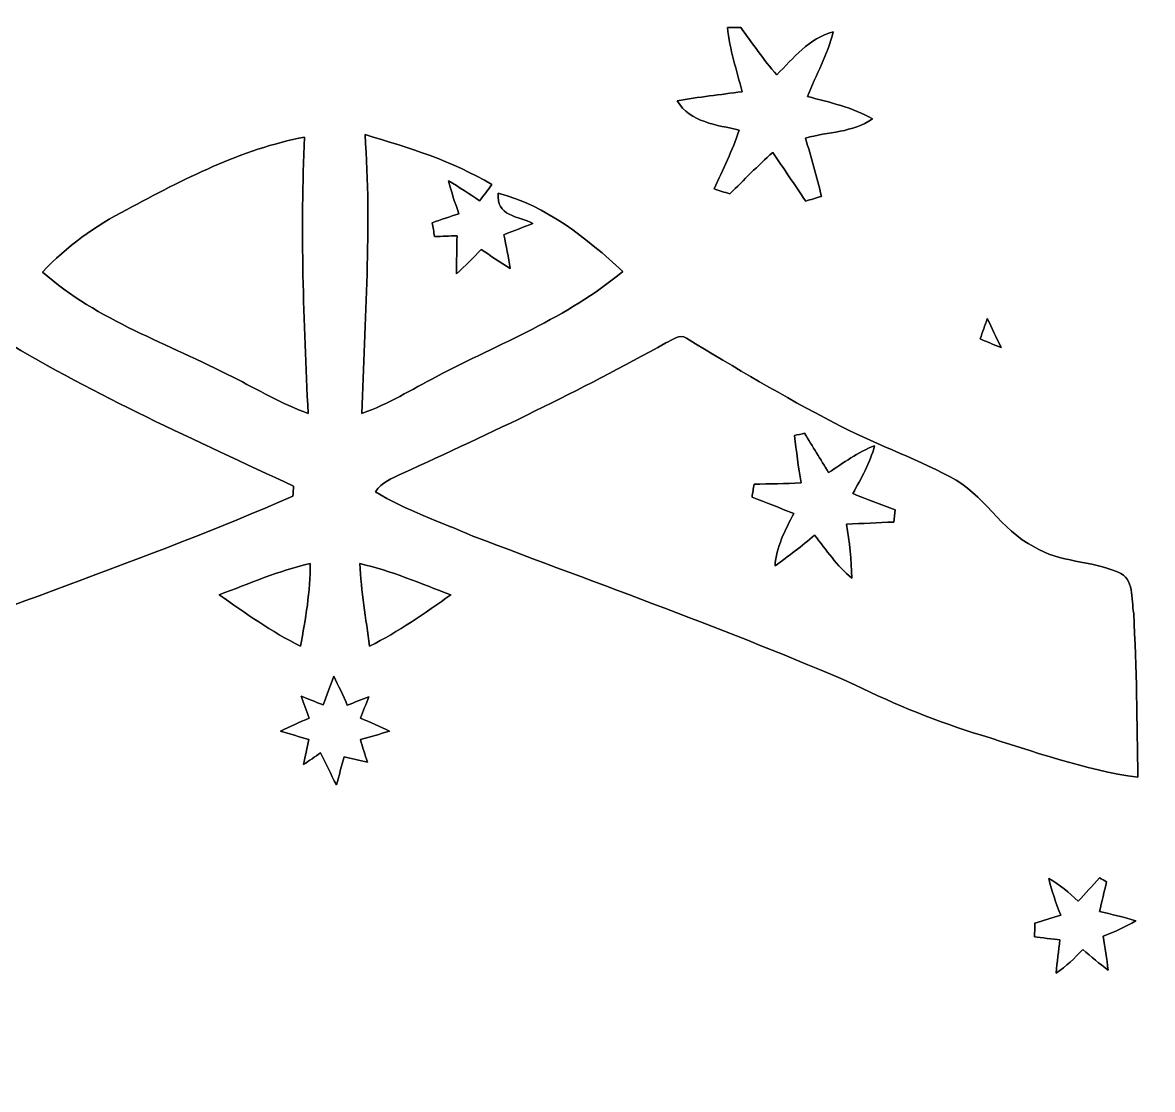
# Model space of a CAD drawing. Header units: centimetres. Extents: x -16.8 to 16.8, y -16.7 to 16.7.
# Drawn here: x -2.77 to 7.83, y -2.11 to 7.89 of the extents above; entities that cross this region are included whole.
import ezdxf

# ---------------------------------------------------------------- set-up
doc = ezdxf.new("R2010")
doc.units = ezdxf.units.CM
doc.header["$MEASUREMENT"] = 0
doc.layers.add('Layer 1', color=7, linetype='Continuous')

msp = doc.modelspace()

# ---------------------------------------------------------------- linework, layer by layer
at = {"layer": 'Layer 1', "color": 7}
for points, knots in [([(-16.77458, 16.66875), (-16.77458, 16.66875), (16.77458, 16.66875), (16.77458, 16.66875), (16.77458, 16.66875), (16.77458, 16.66875), (16.77458, -16.66875), (16.77458, -16.66875), (16.77458, -16.66875), (16.77458, -16.66875), (-16.77458, -16.66875), (-16.77458, -16.66875), (-16.77458, -16.66875), (-16.77458, -16.66875), (-16.77458, 16.66875), (-16.77458, 16.66875), (-16.77458, 16.66875), (-16.77458, 16.66875), (-16.77458, 16.66875), (-16.77458, 16.66875)], [0, 0, 0, 0, 0.16666667, 0.16666667, 0.16666667, 0.16666667, 0.33333333, 0.33333333, 0.33333333, 0.33333333, 0.5, 0.5, 0.5, 0.5, 0.66666667, 0.66666667, 0.66666667, 0.66666667, 1, 1, 1, 1]), ([(3.84104, 7.84613), (3.85868, 7.64011), (3.9303, 7.44432), (3.97686, 7.24394), (3.97686, 7.24394), (3.77366, 7.21607), (3.57011, 7.1942), (3.36797, 7.15927), (3.36797, 7.15927), (3.48932, 6.95396), (3.74227, 6.93349), (3.95111, 6.8834), (3.95111, 6.8834), (3.88796, 6.69325), (3.79659, 6.51475), (3.7144, 6.33271), (3.7144, 6.33271), (3.76343, 6.31684), (3.81212, 6.30096), (3.86186, 6.28544), (3.86186, 6.28544), (3.99486, 6.41632), (4.12574, 6.55002), (4.26508, 6.67456), (4.26508, 6.67456), (4.36845, 6.52286), (4.47146, 6.37081), (4.57412, 6.21841), (4.57412, 6.21841), (4.62386, 6.23217), (4.67325, 6.24699), (4.72299, 6.26251), (4.72299, 6.26251), (4.67748, 6.44596), (4.62633, 6.62764), (4.57235, 6.80861), (4.57235, 6.80861), (4.78226, 6.86894), (5.01721, 6.86012), (5.20206, 6.98853), (5.20206, 6.98853), (5.01403, 7.09824), (4.79848, 7.14234), (4.5914, 7.19949), (4.5914, 7.19949), (4.66937, 7.40234), (4.78367, 7.59178), (4.83129, 7.80521), (4.83129, 7.80521), (4.60763, 7.74559), (4.45911, 7.55897), (4.30354, 7.40234), (4.30354, 7.40234), (4.18006, 7.54133), (4.07494, 7.69549), (3.96522, 7.84472), (3.96522, 7.84472), (3.93418, 7.84507), (3.87209, 7.84578), (3.84104, 7.84613), (3.84104, 7.84613), (3.84104, 7.84613), (3.84104, 7.84613), (3.84104, 7.84613)], [0, 0, 0, 0, 0.05882353, 0.05882353, 0.05882353, 0.05882353, 0.11764706, 0.11764706, 0.11764706, 0.11764706, 0.17647059, 0.17647059, 0.17647059, 0.17647059, 0.23529412, 0.23529412, 0.23529412, 0.23529412, 0.29411765, 0.29411765, 0.29411765, 0.29411765, 0.35294118, 0.35294118, 0.35294118, 0.35294118, 0.41176471, 0.41176471, 0.41176471, 0.41176471, 0.47058824, 0.47058824, 0.47058824, 0.47058824, 0.52941176, 0.52941176, 0.52941176, 0.52941176, 0.58823529, 0.58823529, 0.58823529, 0.58823529, 0.64705882, 0.64705882, 0.64705882, 0.64705882, 0.70588235, 0.70588235, 0.70588235, 0.70588235, 0.76470588, 0.76470588, 0.76470588, 0.76470588, 0.82352941, 0.82352941, 0.82352941, 0.82352941, 0.88235294, 0.88235294, 0.88235294, 0.88235294, 1, 1, 1, 1]), ([(-1.79564, 6.13692), (-1.26541, 6.4202), (-0.72143, 6.70631), (-0.12559, 6.81778), (-0.12559, 6.81778), (-0.16792, 5.95383), (-0.13582, 5.09058), (-0.09278, 4.22734), (-0.09278, 4.22734), (-0.33937, 4.31447), (-0.56303, 4.45206), (-0.79728, 4.56565), (-0.79728, 4.56565), (-1.40018, 4.88139), (-2.06587, 5.09376), (-2.58374, 5.55308), (-2.58374, 5.55308), (-2.35797, 5.79261), (-2.08774, 5.98629), (-1.79564, 6.13692)], [0, 0, 0, 0, 0.16666667, 0.16666667, 0.16666667, 0.16666667, 0.33333333, 0.33333333, 0.33333333, 0.33333333, 0.5, 0.5, 0.5, 0.5, 0.66666667, 0.66666667, 0.66666667, 0.66666667, 1, 1, 1, 1]), ([(0.44132, 6.84107), (0.84914, 6.71936), (1.26365, 6.59483), (1.62983, 6.37222), (1.62983, 6.37222), (1.59173, 6.32178), (1.55399, 6.27133), (1.51483, 6.22194), (1.51483, 6.22194), (1.41852, 6.28544), (1.32397, 6.35), (1.22484, 6.40856), (1.22484, 6.40856), (1.24954, 6.30343), (1.28552, 6.20148), (1.32115, 6.09953), (1.32115, 6.09953), (1.23754, 6.07236), (1.15394, 6.04414), (1.07103, 6.01521), (1.07103, 6.01521), (1.07809, 5.97218), (1.08585, 5.92878), (1.09361, 5.88574), (1.09361, 5.88574), (1.16346, 5.88786), (1.23366, 5.89068), (1.30387, 5.89315), (1.30387, 5.89315), (1.30104, 5.77462), (1.29928, 5.65503), (1.29893, 5.53614), (1.29893, 5.53614), (1.38042, 5.60811), (1.45627, 5.68607), (1.5307, 5.76474), (1.5307, 5.76474), (1.61996, 5.70406), (1.70921, 5.64233), (1.80199, 5.58588), (1.80199, 5.58588), (1.78647, 5.69207), (1.76389, 5.7972), (1.74413, 5.90268), (1.74413, 5.90268), (1.83409, 5.93866), (1.92581, 5.97288), (2.01612, 6.00922), (2.01612, 6.00922), (1.88101, 6.07801), (1.66617, 6.07519), (1.69016, 6.2932), (1.69016, 6.2932), (2.14277, 6.17538), (2.51954, 5.86846), (2.85891, 5.55872), (2.85891, 5.55872), (2.34103, 5.12374), (1.70145, 4.8828), (1.10913, 4.57094), (1.10913, 4.57094), (0.87877, 4.45206), (0.65687, 4.31341), (0.41099, 4.22734), (0.41099, 4.22734), (0.43709, 5.09834), (0.50412, 5.97006), (0.44132, 6.84107)], [0, 0, 0, 0, 0.05555556, 0.05555556, 0.05555556, 0.05555556, 0.11111111, 0.11111111, 0.11111111, 0.11111111, 0.16666667, 0.16666667, 0.16666667, 0.16666667, 0.22222222, 0.22222222, 0.22222222, 0.22222222, 0.27777778, 0.27777778, 0.27777778, 0.27777778, 0.33333333, 0.33333333, 0.33333333, 0.33333333, 0.38888889, 0.38888889, 0.38888889, 0.38888889, 0.44444444, 0.44444444, 0.44444444, 0.44444444, 0.5, 0.5, 0.5, 0.5, 0.55555556, 0.55555556, 0.55555556, 0.55555556, 0.61111111, 0.61111111, 0.61111111, 0.61111111, 0.66666667, 0.66666667, 0.66666667, 0.66666667, 0.72222222, 0.72222222, 0.72222222, 0.72222222, 0.77777778, 0.77777778, 0.77777778, 0.77777778, 0.83333333, 0.83333333, 0.83333333, 0.83333333, 0.88888889, 0.88888889, 0.88888889, 0.88888889, 1, 1, 1, 1]), ([(6.21171, 4.92513), (6.23288, 4.98898), (6.25475, 5.05284), (6.27768, 5.11598), (6.27768, 5.11598), (6.32072, 5.02603), (6.36376, 4.93571), (6.40715, 4.84505), (6.40715, 4.84505), (6.34153, 4.87116), (6.27627, 4.89797), (6.21171, 4.92513)], [0, 0, 0, 0, 0.25, 0.25, 0.25, 0.25, 0.5, 0.5, 0.5, 0.5, 1, 1, 1, 1]), ([(-3.24309, 4.83517), (-3.15595, 4.87962), (-3.05364, 4.99357), (-2.95169, 4.91561), (-2.95169, 4.91561), (-2.08068, 4.38926), (-1.149, 3.9751), (-0.2286, 3.54401), (-0.2286, 3.54401), (-0.23036, 3.52108), (-0.23424, 3.47521), (-0.23601, 3.45193), (-0.23601, 3.45193), (-1.62348, 2.84021), (-3.07587, 2.39219), (-4.46652, 1.78717), (-4.46652, 1.78717), (-4.83905, 1.63195), (-5.19748, 1.44286), (-5.58094, 1.3141), (-5.58094, 1.3141), (-6.17079, 1.12536), (-6.75711, 0.91228), (-7.37129, 0.81492), (-7.37129, 0.81492), (-7.37411, 1.12395), (-7.35506, 1.43334), (-7.35154, 1.74202), (-7.35154, 1.74202), (-6.86506, 2.03659), (-6.3821, 2.40983), (-6.1655, 2.95487), (-6.1655, 2.95487), (-6.06672, 3.14254), (-6.0639, 3.41665), (-5.83741, 3.50696), (-5.83741, 3.50696), (-5.28214, 3.82693), (-4.66302, 4.02414), (-4.11762, 4.36386), (-4.11762, 4.36386), (-3.83681, 4.54131), (-3.52072, 4.65314), (-3.24309, 4.83517), (-3.24309, 4.83517), (-3.24309, 4.83517), (-3.24309, 4.83517), (-3.24309, 4.83517)], [0, 0, 0, 0, 0.07692308, 0.07692308, 0.07692308, 0.07692308, 0.15384615, 0.15384615, 0.15384615, 0.15384615, 0.23076923, 0.23076923, 0.23076923, 0.23076923, 0.30769231, 0.30769231, 0.30769231, 0.30769231, 0.38461538, 0.38461538, 0.38461538, 0.38461538, 0.46153846, 0.46153846, 0.46153846, 0.46153846, 0.53846154, 0.53846154, 0.53846154, 0.53846154, 0.61538462, 0.61538462, 0.61538462, 0.61538462, 0.69230769, 0.69230769, 0.69230769, 0.69230769, 0.76923077, 0.76923077, 0.76923077, 0.76923077, 0.84615385, 0.84615385, 0.84615385, 0.84615385, 1, 1, 1, 1]), ([(3.26178, 4.88844), (3.31999, 4.90996), (3.39055, 4.98122), (3.45546, 4.93289), (3.45546, 4.93289), (3.90984, 4.65561), (4.36951, 4.38503), (4.84117, 4.13808), (4.84117, 4.13808), (5.19465, 3.95005), (5.57601, 3.82129), (5.92808, 3.63114), (5.92808, 3.63114), (6.24311, 3.47733), (6.40292, 3.13161), (6.71689, 2.97639), (6.71689, 2.97639), (6.95396, 2.82716), (7.25099, 2.84692), (7.50464, 2.73932), (7.50464, 2.73932), (7.65881, 2.67935), (7.6267, 2.48779), (7.65069, 2.35197), (7.65069, 2.35197), (7.67821, 1.84009), (7.68315, 1.3268), (7.68985, 0.81456), (7.68985, 0.81456), (7.18644, 0.88441), (6.7056, 1.05798), (6.223, 1.20932), (6.223, 1.20932), (5.81484, 1.33491), (5.41761, 1.4919), (5.0359, 1.6831), (5.0359, 1.6831), (3.85974, 2.19287), (2.65042, 2.62043), (1.45309, 3.07728), (1.45309, 3.07728), (1.14618, 3.21098), (0.82409, 3.31646), (0.53799, 3.4925), (0.53799, 3.4925), (0.59655, 3.57893), (0.69709, 3.62021), (0.78775, 3.66289), (0.78775, 3.66289), (1.62525, 4.0446), (2.45851, 4.4383), (3.26178, 4.88844), (3.26178, 4.88844), (3.26178, 4.88844), (3.26178, 4.88844), (3.26178, 4.88844)], [0, 0, 0, 0, 0.06666667, 0.06666667, 0.06666667, 0.06666667, 0.13333333, 0.13333333, 0.13333333, 0.13333333, 0.2, 0.2, 0.2, 0.2, 0.26666667, 0.26666667, 0.26666667, 0.26666667, 0.33333333, 0.33333333, 0.33333333, 0.33333333, 0.4, 0.4, 0.4, 0.4, 0.46666667, 0.46666667, 0.46666667, 0.46666667, 0.53333333, 0.53333333, 0.53333333, 0.53333333, 0.6, 0.6, 0.6, 0.6, 0.66666667, 0.66666667, 0.66666667, 0.66666667, 0.73333333, 0.73333333, 0.73333333, 0.73333333, 0.8, 0.8, 0.8, 0.8, 0.86666667, 0.86666667, 0.86666667, 0.86666667, 1, 1, 1, 1]), ([(4.47075, 4.02061), (4.48522, 3.87244), (4.50638, 3.72428), (4.53072, 3.57717), (4.53072, 3.57717), (4.38432, 3.56729), (4.23651, 3.56729), (4.09011, 3.56376), (4.09011, 3.56376), (4.0834, 3.52319), (4.0767, 3.48262), (4.0707, 3.4417), (4.0707, 3.4417), (4.20053, 3.38949), (4.33176, 3.34151), (4.46158, 3.28859), (4.46158, 3.28859), (4.38221, 3.13337), (4.29754, 2.97462), (4.2866, 2.79682), (4.2866, 2.79682), (4.41184, 2.88996), (4.53919, 2.98238), (4.65737, 3.08504), (4.65737, 3.08504), (4.7692, 2.94746), (4.86692, 2.79506), (5.00662, 2.68288), (5.00662, 2.68288), (5.00098, 2.85291), (4.98616, 3.02154), (4.95794, 3.18876), (4.95794, 3.18876), (5.1054, 3.19546), (5.25251, 3.20181), (5.40103, 3.20816), (5.40103, 3.20816), (5.40526, 3.24661), (5.40949, 3.28507), (5.41408, 3.32281), (5.41408, 3.32281), (5.28073, 3.37114), (5.14773, 3.42265), (5.01615, 3.47486), (5.01615, 3.47486), (5.09482, 3.61915), (5.17842, 3.76308), (5.22041, 3.92359), (5.22041, 3.92359), (5.06307, 3.86539), (4.92936, 3.76237), (4.78931, 3.67312), (4.78931, 3.67312), (4.71276, 3.79483), (4.63867, 3.91795), (4.56424, 4.04036), (4.56424, 4.04036), (4.5406, 4.03542), (4.49404, 4.02555), (4.47075, 4.02061)], [0, 0, 0, 0, 0.0625, 0.0625, 0.0625, 0.0625, 0.125, 0.125, 0.125, 0.125, 0.1875, 0.1875, 0.1875, 0.1875, 0.25, 0.25, 0.25, 0.25, 0.3125, 0.3125, 0.3125, 0.3125, 0.375, 0.375, 0.375, 0.375, 0.4375, 0.4375, 0.4375, 0.4375, 0.5, 0.5, 0.5, 0.5, 0.5625, 0.5625, 0.5625, 0.5625, 0.625, 0.625, 0.625, 0.625, 0.6875, 0.6875, 0.6875, 0.6875, 0.75, 0.75, 0.75, 0.75, 0.8125, 0.8125, 0.8125, 0.8125, 0.875, 0.875, 0.875, 0.875, 1, 1, 1, 1]), ([(-0.92781, 2.52695), (-0.64523, 2.63102), (-0.36759, 2.75237), (-0.07303, 2.82011), (-0.07303, 2.82011), (-0.07197, 2.5587), (-0.11571, 2.29976), (-0.1651, 2.04399), (-0.1651, 2.04399), (-0.43462, 2.17946), (-0.68227, 2.35338), (-0.92781, 2.52695)], [0, 0, 0, 0, 0.25, 0.25, 0.25, 0.25, 0.5, 0.5, 0.5, 0.5, 1, 1, 1, 1]), ([(0.39335, 2.81869), (0.68686, 2.75202), (0.96414, 2.63066), (1.24566, 2.52624), (1.24566, 2.52624), (1.00048, 2.35338), (0.75353, 2.1784), (0.48436, 2.04399), (0.48436, 2.04399), (0.44767, 2.30152), (0.40499, 2.5587), (0.39335, 2.81869)], [0, 0, 0, 0, 0.25, 0.25, 0.25, 0.25, 0.5, 0.5, 0.5, 0.5, 1, 1, 1, 1]), ([(0.14711, 1.76213), (0.19226, 1.67358), (0.23354, 1.58327), (0.27481, 1.4926), (0.27481, 1.4926), (0.34184, 1.51765), (0.40887, 1.54376), (0.4759, 1.56951), (0.4759, 1.56951), (0.45014, 1.50319), (0.42439, 1.43686), (0.3997, 1.36984), (0.3997, 1.36984), (0.49001, 1.32997), (0.58173, 1.29117), (0.67134, 1.24778), (0.67134, 1.24778), (0.58032, 1.22096), (0.4893, 1.19415), (0.39829, 1.1684), (0.39829, 1.1684), (0.41875, 1.09784), (0.44027, 1.02729), (0.46284, 0.95744), (0.46284, 0.95744), (0.38982, 0.97402), (0.31679, 0.99095), (0.24412, 1.00789), (0.24412, 1.00789), (0.22154, 0.91934), (0.1972, 0.83114), (0.17216, 0.74295), (0.17216, 0.74295), (0.11994, 0.84208), (0.07514, 0.94474), (0.02469, 1.04458), (0.02469, 1.04458), (-0.02858, 1.00753), (-0.08184, 0.97049), (-0.13547, 0.93416), (-0.13547, 0.93416), (-0.1203, 1.01282), (-0.10266, 1.09114), (-0.08678, 1.16981), (-0.08678, 1.16981), (-0.17604, 1.19521), (-0.26494, 1.22167), (-0.35348, 1.24813), (-0.35348, 1.24813), (-0.26458, 1.29117), (-0.17392, 1.32997), (-0.0829, 1.36948), (-0.0829, 1.36948), (-0.10724, 1.43827), (-0.133, 1.50671), (-0.15769, 1.57551), (-0.15769, 1.57551), (-0.08925, 1.54869), (-0.02117, 1.52047), (0.04763, 1.49331), (0.04763, 1.49331), (0.08043, 1.58327), (0.11289, 1.67323), (0.14711, 1.76213)], [0, 0, 0, 0, 0.05882353, 0.05882353, 0.05882353, 0.05882353, 0.11764706, 0.11764706, 0.11764706, 0.11764706, 0.17647059, 0.17647059, 0.17647059, 0.17647059, 0.23529412, 0.23529412, 0.23529412, 0.23529412, 0.29411765, 0.29411765, 0.29411765, 0.29411765, 0.35294118, 0.35294118, 0.35294118, 0.35294118, 0.41176471, 0.41176471, 0.41176471, 0.41176471, 0.47058824, 0.47058824, 0.47058824, 0.47058824, 0.52941176, 0.52941176, 0.52941176, 0.52941176, 0.58823529, 0.58823529, 0.58823529, 0.58823529, 0.64705882, 0.64705882, 0.64705882, 0.64705882, 0.70588235, 0.70588235, 0.70588235, 0.70588235, 0.76470588, 0.76470588, 0.76470588, 0.76470588, 0.82352941, 0.82352941, 0.82352941, 0.82352941, 0.88235294, 0.88235294, 0.88235294, 0.88235294, 1, 1, 1, 1]), ([(7.32931, -0.12771), (7.26369, -0.20179), (7.19808, -0.27587), (7.12999, -0.34784), (7.12999, -0.34784), (7.04532, -0.26741), (6.95572, -0.19191), (6.85518, -0.133), (6.85518, -0.133), (6.88128, -0.25047), (6.92221, -0.36442), (6.96595, -0.47696), (6.96595, -0.47696), (6.88516, -0.50271), (6.80473, -0.52776), (6.7243, -0.55351), (6.7243, -0.55351), (6.72289, -0.59619), (6.72147, -0.63923), (6.72077, -0.68227), (6.72077, -0.68227), (6.78004, -0.68898), (6.89892, -0.70203), (6.95819, -0.70873), (6.95819, -0.70873), (6.94655, -0.8128), (6.93244, -0.91652), (6.92397, -1.02129), (6.92397, -1.02129), (7.0164, -0.9592), (7.09612, -0.88053), (7.17268, -0.79975), (7.17268, -0.79975), (7.25135, -0.86607), (7.32966, -0.93345), (7.41292, -0.99483), (7.41292, -0.99483), (7.39563, -0.88547), (7.38364, -0.78246), (7.36494, -0.67522), (7.36494, -0.67522), (7.47007, -0.63429), (7.57484, -0.5902), (7.67045, -0.52952), (7.67045, -0.52952), (7.55862, -0.49671), (7.44255, -0.46955), (7.33037, -0.44415), (7.33037, -0.44415), (7.35224, -0.35101), (7.37588, -0.25788), (7.39669, -0.16475), (7.39669, -0.16475), (7.37976, -0.15522), (7.34624, -0.13688), (7.32931, -0.12771), (7.32931, -0.12771), (7.32931, -0.12771), (7.32931, -0.12771), (7.32931, -0.12771)], [0, 0, 0, 0, 0.0625, 0.0625, 0.0625, 0.0625, 0.125, 0.125, 0.125, 0.125, 0.1875, 0.1875, 0.1875, 0.1875, 0.25, 0.25, 0.25, 0.25, 0.3125, 0.3125, 0.3125, 0.3125, 0.375, 0.375, 0.375, 0.375, 0.4375, 0.4375, 0.4375, 0.4375, 0.5, 0.5, 0.5, 0.5, 0.5625, 0.5625, 0.5625, 0.5625, 0.625, 0.625, 0.625, 0.625, 0.6875, 0.6875, 0.6875, 0.6875, 0.75, 0.75, 0.75, 0.75, 0.8125, 0.8125, 0.8125, 0.8125, 0.875, 0.875, 0.875, 0.875, 1, 1, 1, 1])]:
    msp.add_open_spline(points, degree=3, knots=knots, dxfattribs=at)
at = {"layer": 'Layer 1'}
for points, knots in [([(3.84104, 7.84613), (3.87209, 7.84578), (3.93418, 7.84507), (3.96522, 7.84472), (3.96522, 7.84472), (4.07494, 7.69549), (4.18006, 7.54133), (4.30354, 7.40234), (4.30354, 7.40234), (4.45911, 7.55897), (4.60763, 7.74559), (4.83129, 7.80521), (4.83129, 7.80521), (4.78367, 7.59178), (4.66937, 7.40234), (4.5914, 7.19949), (4.5914, 7.19949), (4.79848, 7.14234), (5.01403, 7.09824), (5.20206, 6.98853), (5.20206, 6.98853), (5.01721, 6.86012), (4.78226, 6.86894), (4.57235, 6.80861), (4.57235, 6.80861), (4.62633, 6.62764), (4.67748, 6.44596), (4.72299, 6.26251), (4.72299, 6.26251), (4.67325, 6.24699), (4.62386, 6.23217), (4.57412, 6.21841), (4.57412, 6.21841), (4.47146, 6.37081), (4.36845, 6.52286), (4.26508, 6.67456), (4.26508, 6.67456), (4.12574, 6.55002), (3.99486, 6.41632), (3.86186, 6.28544), (3.86186, 6.28544), (3.81212, 6.30096), (3.76343, 6.31684), (3.7144, 6.33271), (3.7144, 6.33271), (3.79659, 6.51475), (3.88796, 6.69325), (3.95111, 6.8834), (3.95111, 6.8834), (3.74227, 6.93349), (3.48932, 6.95396), (3.36797, 7.15927), (3.36797, 7.15927), (3.57011, 7.1942), (3.77366, 7.21607), (3.97686, 7.24394), (3.97686, 7.24394), (3.9303, 7.44432), (3.85868, 7.64011), (3.84104, 7.84613)], [0, 0, 0, 0, 0.0625, 0.0625, 0.0625, 0.0625, 0.125, 0.125, 0.125, 0.125, 0.1875, 0.1875, 0.1875, 0.1875, 0.25, 0.25, 0.25, 0.25, 0.3125, 0.3125, 0.3125, 0.3125, 0.375, 0.375, 0.375, 0.375, 0.4375, 0.4375, 0.4375, 0.4375, 0.5, 0.5, 0.5, 0.5, 0.5625, 0.5625, 0.5625, 0.5625, 0.625, 0.625, 0.625, 0.625, 0.6875, 0.6875, 0.6875, 0.6875, 0.75, 0.75, 0.75, 0.75, 0.8125, 0.8125, 0.8125, 0.8125, 0.875, 0.875, 0.875, 0.875, 1, 1, 1, 1]), ([(-1.79564, 6.13692), (-2.08774, 5.98629), (-2.35797, 5.79261), (-2.58374, 5.55308), (-2.58374, 5.55308), (-2.06587, 5.09376), (-1.40018, 4.88139), (-0.79728, 4.56565), (-0.79728, 4.56565), (-0.56303, 4.45206), (-0.33937, 4.31447), (-0.09278, 4.22734), (-0.09278, 4.22734), (-0.13582, 5.09058), (-0.16792, 5.95383), (-0.12559, 6.81778), (-0.12559, 6.81778), (-0.72143, 6.70631), (-1.26541, 6.4202), (-1.79564, 6.13692), (-1.79564, 6.13692), (-1.79564, 6.13692), (-1.79564, 6.13692), (-1.79564, 6.13692)], [0, 0, 0, 0, 0.14285714, 0.14285714, 0.14285714, 0.14285714, 0.28571429, 0.28571429, 0.28571429, 0.28571429, 0.42857143, 0.42857143, 0.42857143, 0.42857143, 0.57142857, 0.57142857, 0.57142857, 0.57142857, 0.71428571, 0.71428571, 0.71428571, 0.71428571, 1, 1, 1, 1]), ([(0.44132, 6.84107), (0.50412, 5.97006), (0.43709, 5.09834), (0.41099, 4.22734), (0.41099, 4.22734), (0.65687, 4.31341), (0.87877, 4.45206), (1.10913, 4.57094), (1.10913, 4.57094), (1.70145, 4.8828), (2.34103, 5.12374), (2.85891, 5.55872), (2.85891, 5.55872), (2.51954, 5.86846), (2.14277, 6.17538), (1.69016, 6.2932), (1.69016, 6.2932), (1.66617, 6.07519), (1.88101, 6.07801), (2.01612, 6.00922), (2.01612, 6.00922), (1.92581, 5.97288), (1.83409, 5.93866), (1.74413, 5.90268), (1.74413, 5.90268), (1.76389, 5.7972), (1.78647, 5.69207), (1.80199, 5.58588), (1.80199, 5.58588), (1.70921, 5.64233), (1.61996, 5.70406), (1.5307, 5.76474), (1.5307, 5.76474), (1.45627, 5.68607), (1.38042, 5.60811), (1.29893, 5.53614), (1.29893, 5.53614), (1.29928, 5.65503), (1.30104, 5.77462), (1.30387, 5.89315), (1.30387, 5.89315), (1.23366, 5.89068), (1.16346, 5.88786), (1.09361, 5.88574), (1.09361, 5.88574), (1.08585, 5.92878), (1.07809, 5.97218), (1.07103, 6.01521), (1.07103, 6.01521), (1.15394, 6.04414), (1.23754, 6.07236), (1.32115, 6.09953), (1.32115, 6.09953), (1.28552, 6.20148), (1.24954, 6.30343), (1.22484, 6.40856), (1.22484, 6.40856), (1.32397, 6.35), (1.41852, 6.28544), (1.51483, 6.22194), (1.51483, 6.22194), (1.55399, 6.27133), (1.59173, 6.32178), (1.62983, 6.37222), (1.62983, 6.37222), (1.26365, 6.59483), (0.84914, 6.71936), (0.44132, 6.84107), (0.44132, 6.84107), (0.44132, 6.84107), (0.44132, 6.84107), (0.44132, 6.84107)], [0, 0, 0, 0, 0.05263158, 0.05263158, 0.05263158, 0.05263158, 0.10526316, 0.10526316, 0.10526316, 0.10526316, 0.15789474, 0.15789474, 0.15789474, 0.15789474, 0.21052632, 0.21052632, 0.21052632, 0.21052632, 0.26315789, 0.26315789, 0.26315789, 0.26315789, 0.31578947, 0.31578947, 0.31578947, 0.31578947, 0.36842105, 0.36842105, 0.36842105, 0.36842105, 0.42105263, 0.42105263, 0.42105263, 0.42105263, 0.47368421, 0.47368421, 0.47368421, 0.47368421, 0.52631579, 0.52631579, 0.52631579, 0.52631579, 0.57894737, 0.57894737, 0.57894737, 0.57894737, 0.63157895, 0.63157895, 0.63157895, 0.63157895, 0.68421053, 0.68421053, 0.68421053, 0.68421053, 0.73684211, 0.73684211, 0.73684211, 0.73684211, 0.78947368, 0.78947368, 0.78947368, 0.78947368, 0.84210526, 0.84210526, 0.84210526, 0.84210526, 0.89473684, 0.89473684, 0.89473684, 0.89473684, 1, 1, 1, 1]), ([(6.21171, 4.92513), (6.27627, 4.89797), (6.34153, 4.87116), (6.40715, 4.84505), (6.40715, 4.84505), (6.36376, 4.93571), (6.32072, 5.02603), (6.27768, 5.11598), (6.27768, 5.11598), (6.25475, 5.05284), (6.23288, 4.98898), (6.21171, 4.92513), (6.21171, 4.92513), (6.21171, 4.92513), (6.21171, 4.92513), (6.21171, 4.92513)], [0, 0, 0, 0, 0.2, 0.2, 0.2, 0.2, 0.4, 0.4, 0.4, 0.4, 0.6, 0.6, 0.6, 0.6, 1, 1, 1, 1]), ([(-3.24309, 4.83517), (-3.52072, 4.65314), (-3.83681, 4.54131), (-4.11762, 4.36386), (-4.11762, 4.36386), (-4.66302, 4.02414), (-5.28214, 3.82693), (-5.83741, 3.50696), (-5.83741, 3.50696), (-6.0639, 3.41665), (-6.06672, 3.14254), (-6.1655, 2.95487), (-6.1655, 2.95487), (-6.3821, 2.40983), (-6.86506, 2.03659), (-7.35154, 1.74202), (-7.35154, 1.74202), (-7.35506, 1.43334), (-7.37411, 1.12395), (-7.37129, 0.81492), (-7.37129, 0.81492), (-6.75711, 0.91228), (-6.17079, 1.12536), (-5.58094, 1.3141), (-5.58094, 1.3141), (-5.19748, 1.44286), (-4.83905, 1.63195), (-4.46652, 1.78717), (-4.46652, 1.78717), (-3.07587, 2.39219), (-1.62348, 2.84021), (-0.23601, 3.45193), (-0.23601, 3.45193), (-0.23424, 3.47521), (-0.23036, 3.52108), (-0.2286, 3.54401), (-0.2286, 3.54401), (-1.149, 3.9751), (-2.08068, 4.38926), (-2.95169, 4.91561), (-2.95169, 4.91561), (-3.05364, 4.99357), (-3.15595, 4.87962), (-3.24309, 4.83517), (-3.24309, 4.83517), (-3.24309, 4.83517), (-3.24309, 4.83517), (-3.24309, 4.83517)], [0, 0, 0, 0, 0.07692308, 0.07692308, 0.07692308, 0.07692308, 0.15384615, 0.15384615, 0.15384615, 0.15384615, 0.23076923, 0.23076923, 0.23076923, 0.23076923, 0.30769231, 0.30769231, 0.30769231, 0.30769231, 0.38461538, 0.38461538, 0.38461538, 0.38461538, 0.46153846, 0.46153846, 0.46153846, 0.46153846, 0.53846154, 0.53846154, 0.53846154, 0.53846154, 0.61538462, 0.61538462, 0.61538462, 0.61538462, 0.69230769, 0.69230769, 0.69230769, 0.69230769, 0.76923077, 0.76923077, 0.76923077, 0.76923077, 0.84615385, 0.84615385, 0.84615385, 0.84615385, 1, 1, 1, 1]), ([(3.26178, 4.88844), (2.45851, 4.4383), (1.62525, 4.0446), (0.78775, 3.66289), (0.78775, 3.66289), (0.69709, 3.62021), (0.59655, 3.57893), (0.53799, 3.4925), (0.53799, 3.4925), (0.82409, 3.31646), (1.14618, 3.21098), (1.45309, 3.07728), (1.45309, 3.07728), (2.65042, 2.62043), (3.85974, 2.19287), (5.0359, 1.6831), (5.0359, 1.6831), (5.41761, 1.4919), (5.81484, 1.33491), (6.223, 1.20932), (6.223, 1.20932), (6.7056, 1.05798), (7.18644, 0.88441), (7.68985, 0.81456), (7.68985, 0.81456), (7.68315, 1.3268), (7.67821, 1.84009), (7.65069, 2.35197), (7.65069, 2.35197), (7.6267, 2.48779), (7.65881, 2.67935), (7.50464, 2.73932), (7.50464, 2.73932), (7.25099, 2.84692), (6.95396, 2.82716), (6.71689, 2.97639), (6.71689, 2.97639), (6.40292, 3.13161), (6.24311, 3.47733), (5.92808, 3.63114), (5.92808, 3.63114), (5.57601, 3.82129), (5.19465, 3.95005), (4.84117, 4.13808), (4.84117, 4.13808), (4.36951, 4.38503), (3.90984, 4.65561), (3.45546, 4.93289), (3.45546, 4.93289), (3.39055, 4.98122), (3.31999, 4.90996), (3.26178, 4.88844), (3.26178, 4.88844), (3.26178, 4.88844), (3.26178, 4.88844), (3.26178, 4.88844)], [0, 0, 0, 0, 0.06666667, 0.06666667, 0.06666667, 0.06666667, 0.13333333, 0.13333333, 0.13333333, 0.13333333, 0.2, 0.2, 0.2, 0.2, 0.26666667, 0.26666667, 0.26666667, 0.26666667, 0.33333333, 0.33333333, 0.33333333, 0.33333333, 0.4, 0.4, 0.4, 0.4, 0.46666667, 0.46666667, 0.46666667, 0.46666667, 0.53333333, 0.53333333, 0.53333333, 0.53333333, 0.6, 0.6, 0.6, 0.6, 0.66666667, 0.66666667, 0.66666667, 0.66666667, 0.73333333, 0.73333333, 0.73333333, 0.73333333, 0.8, 0.8, 0.8, 0.8, 0.86666667, 0.86666667, 0.86666667, 0.86666667, 1, 1, 1, 1]), ([(4.47075, 4.02061), (4.49404, 4.02555), (4.5406, 4.03542), (4.56424, 4.04036), (4.56424, 4.04036), (4.63867, 3.91795), (4.71276, 3.79483), (4.78931, 3.67312), (4.78931, 3.67312), (4.92936, 3.76237), (5.06307, 3.86539), (5.22041, 3.92359), (5.22041, 3.92359), (5.17842, 3.76308), (5.09482, 3.61915), (5.01615, 3.47486), (5.01615, 3.47486), (5.14773, 3.42265), (5.28073, 3.37114), (5.41408, 3.32281), (5.41408, 3.32281), (5.40949, 3.28507), (5.40526, 3.24661), (5.40103, 3.20816), (5.40103, 3.20816), (5.25251, 3.20181), (5.1054, 3.19546), (4.95794, 3.18876), (4.95794, 3.18876), (4.98616, 3.02154), (5.00098, 2.85291), (5.00662, 2.68288), (5.00662, 2.68288), (4.86692, 2.79506), (4.7692, 2.94746), (4.65737, 3.08504), (4.65737, 3.08504), (4.53919, 2.98238), (4.41184, 2.88996), (4.2866, 2.79682), (4.2866, 2.79682), (4.29754, 2.97462), (4.38221, 3.13337), (4.46158, 3.28859), (4.46158, 3.28859), (4.33176, 3.34151), (4.20053, 3.38949), (4.0707, 3.4417), (4.0707, 3.4417), (4.0767, 3.48262), (4.0834, 3.52319), (4.09011, 3.56376), (4.09011, 3.56376), (4.23651, 3.56729), (4.38432, 3.56729), (4.53072, 3.57717), (4.53072, 3.57717), (4.50638, 3.72428), (4.48522, 3.87244), (4.47075, 4.02061)], [0, 0, 0, 0, 0.0625, 0.0625, 0.0625, 0.0625, 0.125, 0.125, 0.125, 0.125, 0.1875, 0.1875, 0.1875, 0.1875, 0.25, 0.25, 0.25, 0.25, 0.3125, 0.3125, 0.3125, 0.3125, 0.375, 0.375, 0.375, 0.375, 0.4375, 0.4375, 0.4375, 0.4375, 0.5, 0.5, 0.5, 0.5, 0.5625, 0.5625, 0.5625, 0.5625, 0.625, 0.625, 0.625, 0.625, 0.6875, 0.6875, 0.6875, 0.6875, 0.75, 0.75, 0.75, 0.75, 0.8125, 0.8125, 0.8125, 0.8125, 0.875, 0.875, 0.875, 0.875, 1, 1, 1, 1]), ([(-0.92781, 2.52695), (-0.68227, 2.35338), (-0.43462, 2.17946), (-0.1651, 2.04399), (-0.1651, 2.04399), (-0.11571, 2.29976), (-0.07197, 2.5587), (-0.07303, 2.82011), (-0.07303, 2.82011), (-0.36759, 2.75237), (-0.64523, 2.63102), (-0.92781, 2.52695), (-0.92781, 2.52695), (-0.92781, 2.52695), (-0.92781, 2.52695), (-0.92781, 2.52695)], [0, 0, 0, 0, 0.2, 0.2, 0.2, 0.2, 0.4, 0.4, 0.4, 0.4, 0.6, 0.6, 0.6, 0.6, 1, 1, 1, 1]), ([(0.39335, 2.81869), (0.40499, 2.5587), (0.44767, 2.30152), (0.48436, 2.04399), (0.48436, 2.04399), (0.75353, 2.1784), (1.00048, 2.35338), (1.24566, 2.52624), (1.24566, 2.52624), (0.96414, 2.63066), (0.68686, 2.75202), (0.39335, 2.81869), (0.39335, 2.81869), (0.39335, 2.81869), (0.39335, 2.81869), (0.39335, 2.81869)], [0, 0, 0, 0, 0.2, 0.2, 0.2, 0.2, 0.4, 0.4, 0.4, 0.4, 0.6, 0.6, 0.6, 0.6, 1, 1, 1, 1]), ([(0.14711, 1.76213), (0.11289, 1.67323), (0.08043, 1.58327), (0.04763, 1.49331), (0.04763, 1.49331), (-0.02117, 1.52047), (-0.08925, 1.54869), (-0.15769, 1.57551), (-0.15769, 1.57551), (-0.133, 1.50671), (-0.10724, 1.43827), (-0.0829, 1.36948), (-0.0829, 1.36948), (-0.17392, 1.32997), (-0.26458, 1.29117), (-0.35348, 1.24813), (-0.35348, 1.24813), (-0.26494, 1.22167), (-0.17604, 1.19521), (-0.08678, 1.16981), (-0.08678, 1.16981), (-0.10266, 1.09114), (-0.1203, 1.01282), (-0.13547, 0.93416), (-0.13547, 0.93416), (-0.08184, 0.97049), (-0.02858, 1.00753), (0.02469, 1.04458), (0.02469, 1.04458), (0.07514, 0.94474), (0.11994, 0.84208), (0.17216, 0.74295), (0.17216, 0.74295), (0.1972, 0.83114), (0.22154, 0.91934), (0.24412, 1.00789), (0.24412, 1.00789), (0.31679, 0.99095), (0.38982, 0.97402), (0.46284, 0.95744), (0.46284, 0.95744), (0.44027, 1.02729), (0.41875, 1.09784), (0.39829, 1.1684), (0.39829, 1.1684), (0.4893, 1.19415), (0.58032, 1.22096), (0.67134, 1.24778), (0.67134, 1.24778), (0.58173, 1.29117), (0.49001, 1.32997), (0.3997, 1.36984), (0.3997, 1.36984), (0.42439, 1.43686), (0.45014, 1.50319), (0.4759, 1.56951), (0.4759, 1.56951), (0.40887, 1.54376), (0.34184, 1.51765), (0.27481, 1.4926), (0.27481, 1.4926), (0.23354, 1.58327), (0.19226, 1.67358), (0.14711, 1.76213), (0.14711, 1.76213), (0.14711, 1.76213), (0.14711, 1.76213), (0.14711, 1.76213)], [0, 0, 0, 0, 0.05555556, 0.05555556, 0.05555556, 0.05555556, 0.11111111, 0.11111111, 0.11111111, 0.11111111, 0.16666667, 0.16666667, 0.16666667, 0.16666667, 0.22222222, 0.22222222, 0.22222222, 0.22222222, 0.27777778, 0.27777778, 0.27777778, 0.27777778, 0.33333333, 0.33333333, 0.33333333, 0.33333333, 0.38888889, 0.38888889, 0.38888889, 0.38888889, 0.44444444, 0.44444444, 0.44444444, 0.44444444, 0.5, 0.5, 0.5, 0.5, 0.55555556, 0.55555556, 0.55555556, 0.55555556, 0.61111111, 0.61111111, 0.61111111, 0.61111111, 0.66666667, 0.66666667, 0.66666667, 0.66666667, 0.72222222, 0.72222222, 0.72222222, 0.72222222, 0.77777778, 0.77777778, 0.77777778, 0.77777778, 0.83333333, 0.83333333, 0.83333333, 0.83333333, 0.88888889, 0.88888889, 0.88888889, 0.88888889, 1, 1, 1, 1]), ([(7.32931, -0.12771), (7.34624, -0.13688), (7.37976, -0.15522), (7.39669, -0.16475), (7.39669, -0.16475), (7.37588, -0.25788), (7.35224, -0.35101), (7.33037, -0.44415), (7.33037, -0.44415), (7.44255, -0.46955), (7.55862, -0.49671), (7.67045, -0.52952), (7.67045, -0.52952), (7.57484, -0.5902), (7.47007, -0.63429), (7.36494, -0.67522), (7.36494, -0.67522), (7.38364, -0.78246), (7.39563, -0.88547), (7.41292, -0.99483), (7.41292, -0.99483), (7.32966, -0.93345), (7.25135, -0.86607), (7.17268, -0.79975), (7.17268, -0.79975), (7.09612, -0.88053), (7.0164, -0.9592), (6.92397, -1.02129), (6.92397, -1.02129), (6.93244, -0.91652), (6.94655, -0.8128), (6.95819, -0.70873), (6.95819, -0.70873), (6.89892, -0.70203), (6.78004, -0.68898), (6.72077, -0.68227), (6.72077, -0.68227), (6.72147, -0.63923), (6.72289, -0.59619), (6.7243, -0.55351), (6.7243, -0.55351), (6.80473, -0.52776), (6.88516, -0.50271), (6.96595, -0.47696), (6.96595, -0.47696), (6.92221, -0.36442), (6.88128, -0.25047), (6.85518, -0.133), (6.85518, -0.133), (6.95572, -0.19191), (7.04532, -0.26741), (7.12999, -0.34784), (7.12999, -0.34784), (7.19808, -0.27587), (7.26369, -0.20179), (7.32931, -0.12771)], [0, 0, 0, 0, 0.06666667, 0.06666667, 0.06666667, 0.06666667, 0.13333333, 0.13333333, 0.13333333, 0.13333333, 0.2, 0.2, 0.2, 0.2, 0.26666667, 0.26666667, 0.26666667, 0.26666667, 0.33333333, 0.33333333, 0.33333333, 0.33333333, 0.4, 0.4, 0.4, 0.4, 0.46666667, 0.46666667, 0.46666667, 0.46666667, 0.53333333, 0.53333333, 0.53333333, 0.53333333, 0.6, 0.6, 0.6, 0.6, 0.66666667, 0.66666667, 0.66666667, 0.66666667, 0.73333333, 0.73333333, 0.73333333, 0.73333333, 0.8, 0.8, 0.8, 0.8, 0.86666667, 0.86666667, 0.86666667, 0.86666667, 1, 1, 1, 1])]:
    msp.add_open_spline(points, degree=3, knots=knots, dxfattribs=at)

doc.saveas('drawing.dxf')
